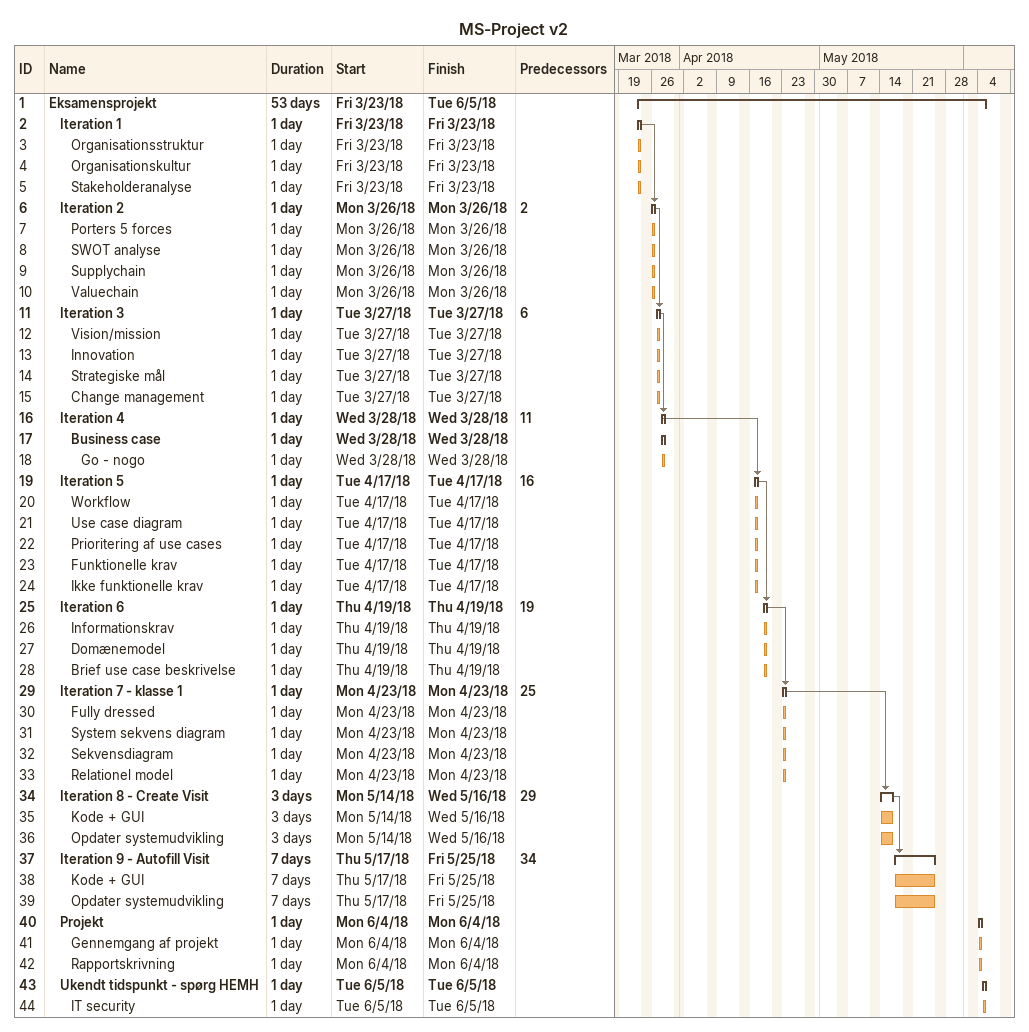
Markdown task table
MS-Project v2

| ID | Level | Task | Duration | Start | Finish | Predecessors |
|---|---|---|---|---|---|---|
| 1 | 1 | **Eksamensprojekt** | 53d | 2018-03-23 | 2018-06-05 |  |
| 2 | 2 | **Iteration 1** | 1d | 2018-03-23 | 2018-03-23 |  |
| 3 | 3 | Organisationsstruktur | 1d | 2018-03-23 | 2018-03-23 |  |
| 4 | 3 | Organisationskultur | 1d | 2018-03-23 | 2018-03-23 |  |
| 5 | 3 | Stakeholderanalyse | 1d | 2018-03-23 | 2018-03-23 |  |
| 6 | 2 | **Iteration 2** | 1d | 2018-03-26 | 2018-03-26 | 2 |
| 7 | 3 | Porters 5 forces | 1d | 2018-03-26 | 2018-03-26 |  |
| 8 | 3 | SWOT analyse | 1d | 2018-03-26 | 2018-03-26 |  |
| 9 | 3 | Supplychain | 1d | 2018-03-26 | 2018-03-26 |  |
| 10 | 3 | Valuechain | 1d | 2018-03-26 | 2018-03-26 |  |
| 11 | 2 | **Iteration 3** | 1d | 2018-03-27 | 2018-03-27 | 6 |
| 12 | 3 | Vision/mission | 1d | 2018-03-27 | 2018-03-27 |  |
| 13 | 3 | Innovation | 1d | 2018-03-27 | 2018-03-27 |  |
| 14 | 3 | Strategiske mål | 1d | 2018-03-27 | 2018-03-27 |  |
| 15 | 3 | Change management | 1d | 2018-03-27 | 2018-03-27 |  |
| 16 | 2 | **Iteration 4** | 1d | 2018-03-28 | 2018-03-28 | 11 |
| 17 | 3 | **Business case** | 1d | 2018-03-28 | 2018-03-28 |  |
| 18 | 4 | Go - nogo | 1d | 2018-03-28 | 2018-03-28 |  |
| 19 | 2 | **Iteration 5** | 1d | 2018-04-17 | 2018-04-17 | 16 |
| 20 | 3 | Workflow | 1d | 2018-04-17 | 2018-04-17 |  |
| 21 | 3 | Use case diagram | 1d | 2018-04-17 | 2018-04-17 |  |
| 22 | 3 | Prioritering af use cases | 1d | 2018-04-17 | 2018-04-17 |  |
| 23 | 3 | Funktionelle krav | 1d | 2018-04-17 | 2018-04-17 |  |
| 24 | 3 | Ikke funktionelle krav | 1d | 2018-04-17 | 2018-04-17 |  |
| 25 | 2 | **Iteration 6** | 1d | 2018-04-19 | 2018-04-19 | 19 |
| 26 | 3 | Informationskrav | 1d | 2018-04-19 | 2018-04-19 |  |
| 27 | 3 | Domænemodel | 1d | 2018-04-19 | 2018-04-19 |  |
| 28 | 3 | Brief use case beskrivelse | 1d | 2018-04-19 | 2018-04-19 |  |
| 29 | 2 | **Iteration 7 - klasse 1** | 1d | 2018-04-23 | 2018-04-23 | 25 |
| 30 | 3 | Fully dressed | 1d | 2018-04-23 | 2018-04-23 |  |
| 31 | 3 | System sekvens diagram | 1d | 2018-04-23 | 2018-04-23 |  |
| 32 | 3 | Sekvensdiagram | 1d | 2018-04-23 | 2018-04-23 |  |
| 33 | 3 | Relationel model | 1d | 2018-04-23 | 2018-04-23 |  |
| 34 | 2 | **Iteration 8 - Create Visit** | 3d | 2018-05-14 | 2018-05-16 | 29 |
| 35 | 3 | Kode + GUI | 3d | 2018-05-14 | 2018-05-16 |  |
| 36 | 3 | Opdater systemudvikling | 3d | 2018-05-14 | 2018-05-16 |  |
| 37 | 2 | **Iteration 9 - Autofill Visit** | 7d | 2018-05-17 | 2018-05-25 | 34 |
| 38 | 3 | Kode + GUI | 7d | 2018-05-17 | 2018-05-25 |  |
| 39 | 3 | Opdater systemudvikling | 7d | 2018-05-17 | 2018-05-25 |  |
| 40 | 2 | **Projekt** | 1d | 2018-06-04 | 2018-06-04 |  |
| 41 | 3 | Gennemgang af projekt | 1d | 2018-06-04 | 2018-06-04 |  |
| 42 | 3 | Rapportskrivning | 1d | 2018-06-04 | 2018-06-04 |  |
| 43 | 2 | **Ukendt tidspunkt - spørg HEMH** | 1d | 2018-06-05 | 2018-06-05 |  |
| 44 | 3 | IT security | 1d | 2018-06-05 | 2018-06-05 |  |
